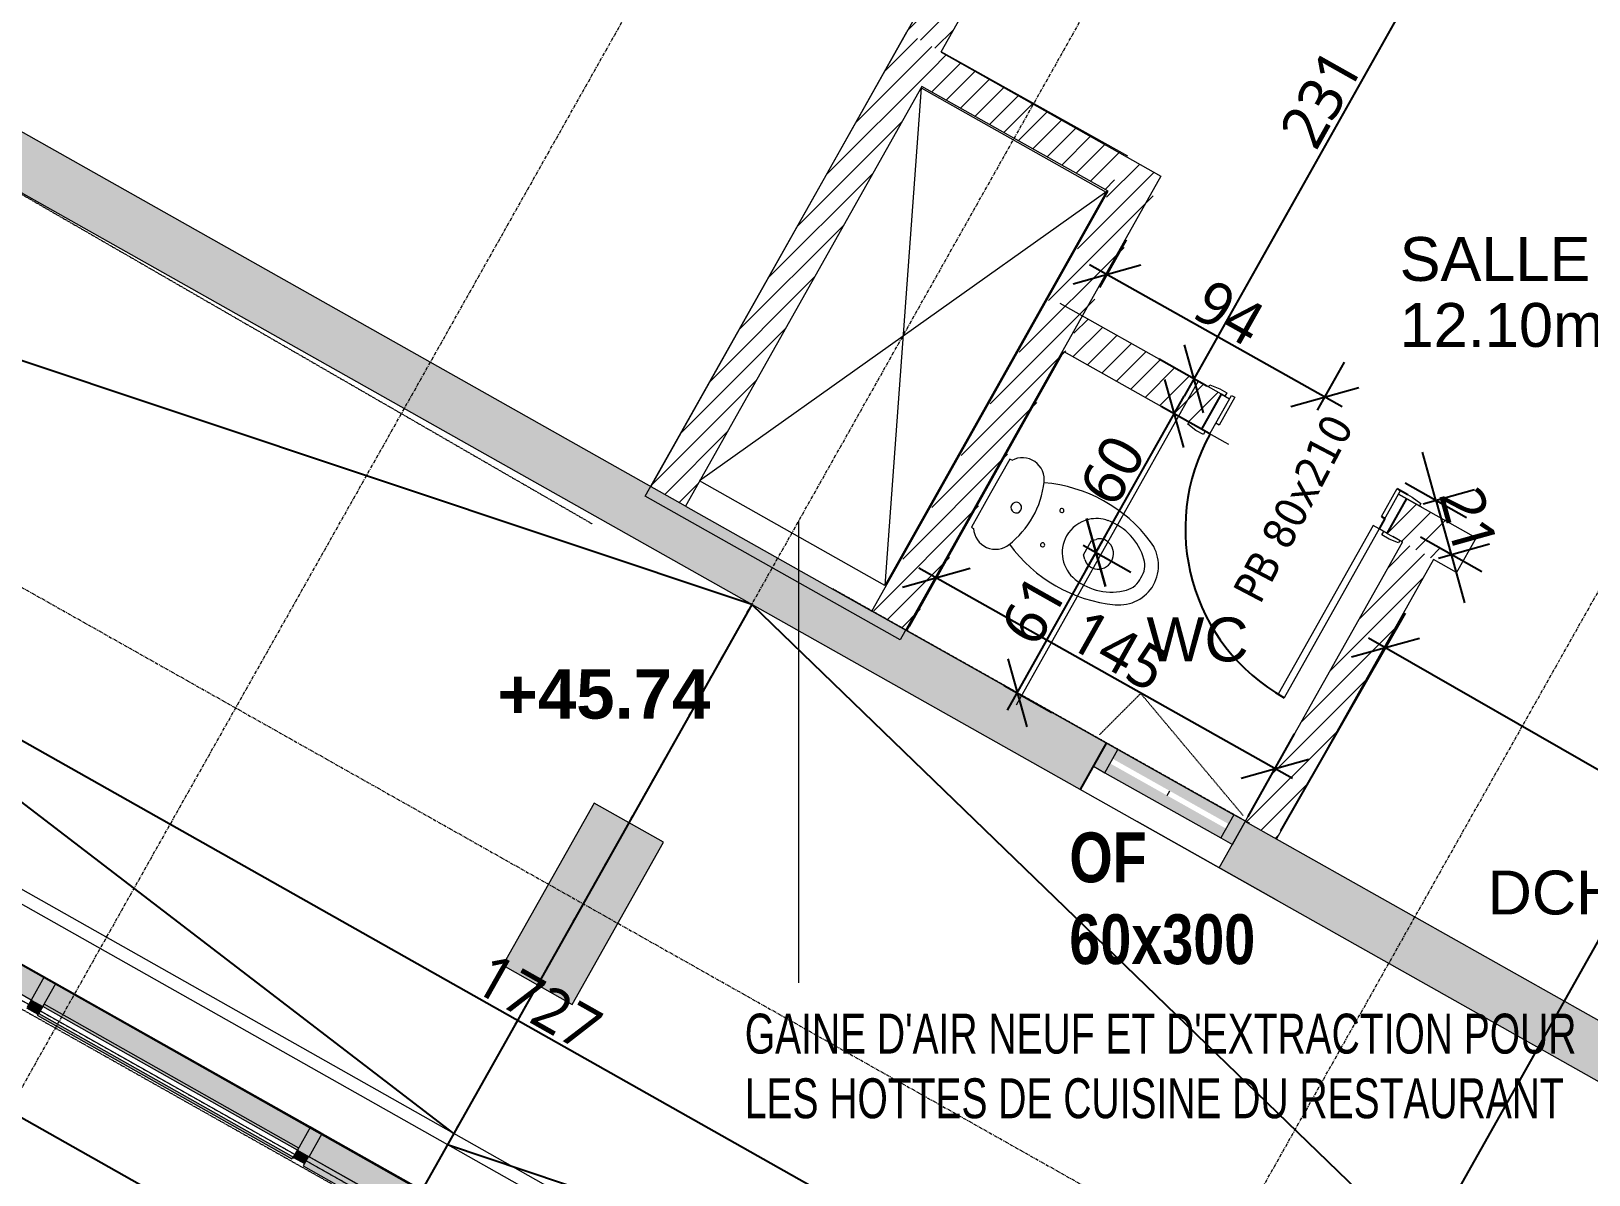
# Model space of a CAD drawing. Header units: millimetres. Extents: x 139864 to 546726, y 40253 to 3921401762.
# Drawn here: x 296466 to 302324, y 55597 to 59897 of the extents above; entities that cross this region are included whole.
import ezdxf

# ---------------------------------------------------------------- set-up
doc = ezdxf.new("R2010")
doc.units = ezdxf.units.MM
for name, pattern in [('Caché', [3, 2, -1]), ('Centre', [12.5, 2.5, -1.875, 6.25, -1.875]), ('Démoli', [2.812, 1.875, -0.937]), ('Ligne de quadrillage', [22.225, 12.7, -3.175, 3.175, -3.175]), ('Tiret', [2.5, 1.25, -1.25]), ('Triple tiret', [21.25, 6.25, -1.875, 2.5, -1.875, 2.5, -1.875, 2.5, -1.875])]:
    doc.linetypes.add(name, pattern=pattern)
for name, color, linetype, lineweight in [('AS-20_AXES-ET-FILES', 12, 'Centre', 9), ('AS-22_MOYEN', 3, 'Continuous', 13), ('AS-23_FIN', 2, 'Continuous', 9), ('AS-24_TRES-FIN', 9, 'Continuous', 9), ('AS-25_PROJECTIONS', 12, 'Triple tiret', 9), ('AS-26_STRUCTURE-BETON', 6, 'Continuous', 13), ('AS-28_PORTES-FENETRES', 9, 'Continuous', 13), ('AS-29_DEMOLITION', 5, 'Démoli', 13), ('AS-30_COTE-1', 1, 'Continuous', 5), ('AS-31_TXT-1', 32, 'Continuous', 5), ('AS-41_SANITAIRES', 9, 'Continuous', 9), ('AS-50_HACHURES-01', 9, 'Continuous', 13)]:
    doc.layers.add(name, color=color, linetype=linetype, lineweight=lineweight)
doc.styles.add('Arial', font='arial.ttf', dxfattribs={"height": 165})
doc.styles.add('Arial_1', font='arial.ttf', dxfattribs={"width": 0.7, "height": 150})
doc.styles.add('Arial_B_1', font='arialbd.ttf', dxfattribs={"width": 0.8, "height": 187.5})
doc.styles.add('Arial_B_4', font='arialbd.ttf', dxfattribs={"height": 185.714286})
doc.styles.add('Tahoma', font='tahoma.ttf', dxfattribs={"height": 120})
doc.styles.add('Trebuchet MS_2', font='trebuc.ttf', dxfattribs={"height": 165})
doc.dimstyles.new('Cotes_linéaires', dxfattribs={"dimscale": 304.8, "dimtxt": 170.1069, "dimasz": 0.615157, "dimexe": 0.492126, "dimexo": 0.0625, "dimgap": 0.049213, "dimtad": 1, "dimdec": 0, "dimlfac": 0.1, "dimzin": 0, "dimdsep": 46, "dimtxsty": 'Trebuchet MS_2', "dimblk1": 'OBLIQUE', "dimblk2": 'OBLIQUE', "dimsah": 1, "dimcen": 0.09, "dimdle": 0.246063, "dimazin": 0, "dimtfac": 1, "dimtdec": 4, "dimtix": 1, "dimtmove": 0, "dimatfit": 3, "dimfxl": 0, "dimtvp": 1, "dimtolj": 1, "dimtzin": 0, "dimarcsym": 0})
doc.dimstyles.new('Cotes_linéaires_2', dxfattribs={"dimscale": 304.8, "dimtxt": 170.1069, "dimasz": 0.615157, "dimexe": 0.492126, "dimexo": 0.0625, "dimgap": 0.049213, "dimtad": 1, "dimdec": 0, "dimlfac": 0.1, "dimzin": 0, "dimdsep": 46, "dimtxsty": 'Trebuchet MS_2', "dimblk1": 'OBLIQUE', "dimblk2": 'OBLIQUE', "dimsah": 1, "dimcen": 0.09, "dimdle": 0.246063, "dimazin": 0, "dimtfac": 1, "dimtdec": 4, "dimtix": 1, "dimtmove": 0, "dimatfit": 3, "dimfxl": 0, "dimtvp": 1, "dimtolj": 1, "dimtzin": 0, "dimarcsym": 0})
doc.dimstyles.new('Cotes_linéaires_3', dxfattribs={"dimscale": 304.8, "dimtxt": 170.1069, "dimasz": 0.615157, "dimexe": 0.492126, "dimexo": 0.0625, "dimgap": 0.049213, "dimtad": 1, "dimdec": 0, "dimlfac": 0.1, "dimzin": 0, "dimdsep": 46, "dimtxsty": 'Trebuchet MS_2', "dimblk1": 'OBLIQUE', "dimblk2": 'OBLIQUE', "dimsah": 1, "dimcen": 0.09, "dimdle": 0.246063, "dimazin": 0, "dimtfac": 1, "dimtdec": 4, "dimtix": 1, "dimtmove": 0, "dimatfit": 3, "dimfxl": 0, "dimtvp": 1, "dimtolj": 1, "dimtzin": 0, "dimarcsym": 0})
doc.dimstyles.get("Standard").update_dxf_attribs({"dimtxt": 0.18, "dimasz": 0.18, "dimexe": 0.18, "dimexo": 0.0625, "dimgap": 0.09, "dimtad": 0, "dimtih": 1, "dimtoh": 1, "dimdec": 4, "dimzin": 0, "dimdsep": 46, "dimtxsty": 'Standard', "dimcen": 0.09, "dimadec": 0, "dimazin": 0, "dimtfac": 1, "dimtdec": 4, "dimtofl": 0, "dimtmove": 0, "dimatfit": 3, "dimfxl": 0, "dimtolj": 1, "dimtzin": 0, "dimarcsym": 0})
pattern_1 = [(45, (-255016.84, 0), (-42.426407, 42.426407), [])]

# ---------------------------------------------------------------- blocks, each defined once
blk = doc.blocks.new('Meneau rectangulaire - 100 x 25mm-V3-12_ Niveau 12 -  BAT BUREAUX')
at = {"layer": 'AS-23_FIN'}
blk.add_hatch(color=256, dxfattribs=at).paths.add_polyline_path([(22.5, 50), (22.5, 19.3), (-25, 18.6), (-25, 50), (17.3, 50)], flags=0)
blk.add_line((-25, 50), (22.5, 50), dxfattribs=at)
blk = doc.blocks.new('Meneau rectangulaire - 100 x 25mm-V8-12_ Niveau 12 -  BAT BUREAUX')
at = {"layer": 'AS-23_FIN'}
blk.add_hatch(color=256, dxfattribs=at).paths.add_polyline_path([(25, 50), (25, 18.6), (-25, 18.6), (-25, 50), (24.7, 50)], flags=0)
for p, q in [((-25, 18.6), (-25, 50)), ((-25, 50), (25, 50)), ((25, 50), (25, 18.6))]:
    blk.add_line(p, q, dxfattribs=at)
blk = doc.blocks.new('Modèles génériques 72 - Modèles génériques 66-9000469-12_ Niveau 12 -  BAT BUREAUX')
at = {"layer": 'AS-24_TRES-FIN'}
for p, q in [((551464.5, 56225.3), (551507.2, 56201.2)), ((551531.2, 56238.7), (551511.5, 56203.9)), ((551511.5, 56203.9), (552469.4, 55663)), ((552489, 55697.8), (551531.2, 56238.7)), ((552465.4, 55661), (552467.6, 55659.8)), ((552465.5, 55661.3), (552467.7, 55660.1)), ((552467.7, 55660.1), (552469, 55662.5)), ((552467.8, 55660.1), (552469.1, 55662.4)), ((552469.4, 55663), (552489, 55697.8))]:
    blk.add_line(p, q, dxfattribs=at)
blk = doc.blocks.new('Modèles génériques 73 - Modèles génériques 68-9001097-12_ Niveau 12 -  BAT BUREAUX')
at = {"layer": 'AS-24_TRES-FIN'}
for points in [[(552463.4, 55657.5), (552467.2, 55664.3), (551511.5, 56203.9), (551510.7, 56202.4), (551508.5, 56203.6), (551505, 56197.4), (552453.5, 55663)], [(553464.2, 55091.1), (553483.9, 55126), (552525.5, 55665.9), (552505.9, 55631), (553302.3, 55182.3)]]:
    blk.add_hatch(color=256, dxfattribs=at).paths.add_polyline_path(points, flags=0)
h = blk.add_hatch(color=256, dxfattribs=at)
h.paths.add_polyline_path([(553486.4, 55125.3), (553486.4, 55125.4), (553486.3, 55125.4)], flags=0)
h.paths.add_polyline_path([(552531.6, 55662.5), (552531.9, 55663.1), (552528.9, 55664)], flags=0)
for p, q in [((551508.5, 56203.6), (551505, 56197.4)), ((551505, 56197.4), (552463.4, 55657.5)), ((552463.4, 55657.5), (552467.2, 55664.3)), ((552525.5, 55665.9), (552505.9, 55631)), ((553483.9, 55126), (552525.5, 55665.9)), ((552505.9, 55631), (553464.2, 55091.1))]:
    blk.add_line(p, q, dxfattribs=at)
blk = doc.blocks.new('Meneau rectangulaire - 100 x 25mm-10190632-12_ Niveau 12 -  BAT BUREAUX')
at = {"layer": 'AS-23_FIN'}
blk.add_hatch(color=256, dxfattribs=at).paths.add_polyline_path([(-25, -50), (-25, 50), (25, 50), (25, -50)], flags=0)
for p, q in [((-25, -50), (-25, 50)), ((-25, 50), (25, 50)), ((25, 50), (25, -50)), ((25, -50), (-25, -50))]:
    blk.add_line(p, q, dxfattribs=at)
blk = doc.blocks.new('Meneau rectangulaire - 100 x 25mm-2888419-12_ Niveau 12 -  BAT BUREAUX')
at = {"layer": 'AS-23_FIN'}
blk.add_hatch(color=256, dxfattribs=at).paths.add_polyline_path([(559337.2, 77747.1), (559386.3, 77834.2), (558427.9, 78374.1), (558378.8, 78287)], flags=0)
for p, q in [((558378.8, 78287), (558427.9, 78374.1)), ((558427.9, 78374.1), (559386.3, 77834.2)), ((559337.2, 77747.1), (558378.8, 78287)), ((559386.3, 77834.2), (559337.2, 77747.1))]:
    blk.add_line(p, q, dxfattribs=at)
blk = doc.blocks.new('Sau_Porte_Modele_Standard - 90x210-2984124-12_ Niveau 12 -  BAT BUREAUX')
at = {"layer": 'AS-23_FIN', "lineweight": 13}
for p, q in [((-465, 115), (-505, 110)), ((-505, 110), (-505, 100)), ((-435, 115), (-465, 115)), ((-450, 100), (-435, 100)), ((-435, 100), (-435, 115)), ((-400, 115), (-415, 115)), ((-415, 115), (-415, -55)), ((-400, -55), (-400, 115)), ((415, 115), (400, 115)), ((400, 115), (400, -55)), ((415, -55), (415, 115)), ((465, 115), (435, 115)), ((435, 115), (435, 100)), ((435, 100), (450, 100)), ((505, 110), (465, 115)), ((505, 100), (505, 110)), ((-415, -55), (-400, -55)), ((400, -55), (415, -55)), ((-500, -110.7), (-466.7, -115)), ((-466.7, -115), (-435, -115)), ((-435, -100), (-450, -100)), ((-435, -115), (-435, -100)), ((450, -100), (435, -100)), ((435, -100), (435, -115)), ((435, -115), (466.7, -115)), ((466.7, -115), (505, -110)), ((505, -110), (505, -100))]:
    blk.add_line(p, q, dxfattribs=at)
at = {"layer": 'AS-25_PROJECTIONS', "linetype": 'Tiret'}
for p, q in [((-416, -100.4), (-415, -100.4)), ((-415, -100.4), (-415, -100)), ((-415, -100), (-414, -100)), ((-414, -100), (-414, -100.3))]:
    blk.add_line(p, q, dxfattribs=at)
blk.add_arc((-415, -100), 1.04, 270, 0, dxfattribs=at)
at = {"layer": 'AS-28_PORTES-FENETRES'}
for p, q in [((-415, 100), (-450, 100)), ((-415, -100), (-415, 100)), ((450, 100), (415, 100)), ((415, 100), (415, -100)), ((-450, -100), (-415, -100)), ((-416, -928.2), (-416, -100.4)), ((-416, -100.4), (-374, -100.4)), ((-374, -100.4), (-374, -928.2)), ((415, -100), (450, -100)), ((-377.7, -928.2), (-416, -928.2))]:
    blk.add_line(p, q, dxfattribs=at)
blk.add_arc((-414, -100), 829, 269.92815, 0, dxfattribs=at)
blk = doc.blocks.new('WC à réservoir - WC à réservoir-443063-12_ Niveau 12 -  BAT BUREAUX')
at = {"layer": 'AS-41_SANITAIRES'}
for p, q in [((0, 162.9), (-146.9, 162.9)), ((-146.9, 162.9), (-146.9, 154)), ((146.9, 162.9), (0, 162.9)), ((146.9, 154), (146.9, 162.9)), ((-43.1, -267.7), (-30.8, -255.4)), ((-30.8, -255.4), (30.8, -255.4)), ((30.8, -255.4), (43.1, -267.7))]:
    blk.add_line(p, q, dxfattribs=at)
for centre, radius, start, end in [((-102.8, 84.2), 82.5, 122.27446, 248.81924), ((102.8, 84.2), 82.5, 291.18076, 57.72554), ((0, 52.5), 20, 0, 180), ((375, -225.3), 558.4, 155.39027, 203.79689), ((0, 325), 344.3, 246.87823, 293.12177), ((0, 52.5), 20, 180, 0), ((-375, -225.3), 558.4, 336.20311, 24.60973), ((-73.2, -102.5), 7.83, 0, 180), ((-73.2, -102.5), 7.83, 180, 360), ((74.8, -102.5), 7.83, 360, 180), ((74.8, -102.5), 7.83, 180, 360), ((0, -293), 128.2, 89.99847, 170.90608), ((0, -293), 128.2, 42.44528, 90.00153), ((0, -293), 128.2, 9.09392, 42.44528), ((90.5, -307.5), 219.9, 170.90608, 224.39736), ((-7.8, -303), 50, 135, 197.18646), ((7.8, -303), 50, 342.81705, 45), ((-90.5, -307.5), 219.9, 315.60264, 9.09392), ((0, -300.6), 58.1, 197.18646, 342.81705), ((1.4, -390.1), 150, 203.79689, 269.46886), ((-8.3, -404.2), 81.6, 224.39736, 275.83548), ((-1.4, -390.1), 150, 270.53114, 336.20311), ((8.3, -404.2), 81.6, 264.16452, 315.60264)]:
    blk.add_arc(centre, radius, start, end, dxfattribs=at)
blk = doc.blocks.new('Meneau rectangulaire - 100 x 25mm-10177348-12_ Niveau 12 -  BAT BUREAUX')
at = {"layer": 'AS-23_FIN'}
blk.add_hatch(color=256, dxfattribs=at).paths.add_polyline_path([(0, -50), (0, 50), (-50, 50), (-50, -50)], flags=0)
at = {"layer": 'AS-22_MOYEN'}
for p, q in [((0, 50), (-50, 50)), ((-50, 50), (-50, -50)), ((0, -50), (0, 50)), ((-50, -50), (0, -50))]:
    blk.add_line(p, q, dxfattribs=at)
blk = doc.blocks.new('Meneau rectangulaire - 100 x 25mm-10181193-12_ Niveau 12 -  BAT BUREAUX')
at = {"layer": 'AS-23_FIN'}
blk.add_hatch(color=256, dxfattribs=at).paths.add_polyline_path([(-50, -50), (-50, 50), (0, 50), (0, -50)], flags=0)
at = {"layer": 'AS-22_MOYEN'}
for p, q in [((-50, 50), (0, 50)), ((-50, -50), (-50, 50)), ((0, 50), (0, -50)), ((0, -50), (-50, -50))]:
    blk.add_line(p, q, dxfattribs=at)
blk = doc.blocks.new('Meneau rectangulaire - 100 x 25mm-10181192-12_ Niveau 12 -  BAT BUREAUX')
at = {"layer": 'AS-23_FIN'}
h = blk.add_hatch(color=256, dxfattribs=at)
h.paths.add_polyline_path([(556170.1, 56742.6), (556189.7, 56777.5), (555753.9, 57022.6), (555734.3, 56987.7), (556164.6, 56745.7)], flags=0)
h.paths.add_polyline_path([(556199.5, 56794.9), (556219.1, 56829.7), (555783.3, 57074.9), (555763.7, 57040), (556181.2, 56805.2)], flags=0)
for p, q in [((555783.3, 57074.9), (556219.1, 56829.7)), ((555734.3, 56987.7), (556170.1, 56742.6))]:
    blk.add_line(p, q, dxfattribs=at)
blk = doc.blocks.new('Type de traverse haute - Traverse haute_Interne_-10193817-12_ Niveau 12 -  BAT BUREAUX')
at = {"layer": 'AS-24_TRES-FIN'}
for p, q in [((560323.7, 51606.2), (546780.5, 59247.6)), ((560282.6, 51684.6), (546804.1, 59289.4))]:
    blk.add_line(p, q, dxfattribs=at)
blk = doc.blocks.new('_Oblique')
at = {"color": 0, "linetype": 'ByBlock', "lineweight": -2}
blk.add_line((-0.5, -0.5), (0.5, 0.5), dxfattribs=at)
blk = doc.blocks.new('DIMBLOCK1-12_ Niveau 12 -  BAT BUREAUX')
at = {"layer": 'AS-30_COTE-1', "color": 0, "lineweight": -2, "transparency": 16777216}
for p, q in [((290778.7, 60354.4), (290879.9, 60533.8)), ((305908.5, 51882.1), (290740.8, 60440)), ((305815.7, 51870.2), (305916.9, 52049.6))]:
    blk.add_line(p, q, dxfattribs=at)
at = {"layer": 'Defpoints', "color": 0, "transparency": 16777216}
for p in [(290806.2, 60403.2), (290769.3, 60337.8), (305806.4, 51853.6)]:
    blk.add_point(p, dxfattribs=at)
at = {"layer": 'AS-30_COTE-1', "color": 0, "lineweight": -2, "transparency": 16777216, "xscale": 187.5, "yscale": 187.5, "zscale": 187.5}
for p, rotation in [((290806.2, 60403.2), 150.5674487815451), ((305843.2, 51918.9), 330.5674487815451)]:
    blk.add_blockref('_Oblique', p, dxfattribs=dict(at, rotation=rotation))
at = {"layer": 'AS-30_COTE-1', "color": 0, "transparency": 16777216, "insert": (298372.8, 56246.3), "char_height": 165, "width": 581.247, "attachment_point": 5, "rotation": 330.56745, "style": 'Trebuchet MS_2'}
blk.add_mtext('\\A1;1727', dxfattribs=at)
blk = doc.blocks.new('DIMBLOCK7-12_ Niveau 12 -  BAT BUREAUX')
at = {"layer": 'AS-30_COTE-1', "color": 0, "lineweight": -2, "transparency": 16777216}
for p, q in [((291743.8, 58515.5), (291642.7, 58336)), ((291651, 58503.5), (305305.7, 50812.9)), ((305267.8, 50898.5), (305166.8, 50719.1))]:
    blk.add_line(p, q, dxfattribs=at)
at = {"layer": 'Defpoints', "color": 0, "transparency": 16777216}
for p in [(291753.1, 58532.1), (305277.2, 50915.1), (305240.4, 50849.8)]:
    blk.add_point(p, dxfattribs=at)
at = {"layer": 'AS-30_COTE-1', "color": 0, "lineweight": -2, "transparency": 16777216, "xscale": 187.5, "yscale": 187.5, "zscale": 187.5}
for p, rotation in [((291716.3, 58466.7), 150.6110000238504), ((305240.4, 50849.8), 330.6110000238504)]:
    blk.add_blockref('_Oblique', p, dxfattribs=dict(at, rotation=rotation))
at = {"layer": 'AS-30_COTE-1', "color": 0, "transparency": 16777216, "insert": (298526.9, 54744.5), "char_height": 165, "width": 581.247, "attachment_point": 5, "rotation": 330.611, "style": 'Trebuchet MS_2'}
blk.add_mtext('\\A1;1552', dxfattribs=at)
blk = doc.blocks.new('DIMBLOCK112-12_ Niveau 12 -  BAT BUREAUX')
at = {"layer": 'AS-30_COTE-1', "color": 0, "lineweight": -2, "transparency": 16777216}
for p, q in [((300137.6, 57343.9), (300507.9, 58002.1)), ((300422.3, 57964.2), (300601.8, 57863.2)), ((300125.6, 57436.7), (300305.1, 57335.7))]:
    blk.add_line(p, q, dxfattribs=at)
at = {"layer": 'Defpoints', "color": 0, "transparency": 16777216}
for p in [(300405.7, 57973.5), (300471.1, 57936.7), (300109, 57446)]:
    blk.add_point(p, dxfattribs=at)
at = {"layer": 'AS-30_COTE-1', "color": 0, "lineweight": -2, "transparency": 16777216, "xscale": 187.5, "yscale": 187.5, "zscale": 187.5}
for p, rotation in [((300471.1, 57936.7), 60.6418311581467), ((300174.4, 57409.3), 240.6418311581467)]:
    blk.add_blockref('_Oblique', p, dxfattribs=dict(at, rotation=rotation))
at = {"layer": 'AS-30_COTE-1', "color": 0, "transparency": 16777216, "insert": (300236.3, 57721.6), "char_height": 165, "width": 290.623, "attachment_point": 5, "rotation": 60.64183, "style": 'Trebuchet MS_2'}
blk.add_mtext('\\A1;61', dxfattribs=at)
blk = doc.blocks.new('DIMBLOCK113-12_ Niveau 12 -  BAT BUREAUX')
at = {"layer": 'AS-30_COTE-1', "color": 0, "lineweight": -2, "transparency": 16777216}
for p, q in [((300434.3, 57871.4), (300801.9, 58524.8)), ((300716.3, 58486.8), (300895.8, 58385.9)), ((300422.3, 57964.2), (300601.8, 57863.2))]:
    blk.add_line(p, q, dxfattribs=at)
at = {"layer": 'Defpoints', "color": 0, "transparency": 16777216}
for p in [(300699.7, 58496.2), (300765.1, 58459.4), (300405.7, 57973.5)]:
    blk.add_point(p, dxfattribs=at)
at = {"layer": 'AS-30_COTE-1', "color": 0, "lineweight": -2, "transparency": 16777216, "xscale": 187.5, "yscale": 187.5, "zscale": 187.5}
for p, rotation in [((300765.1, 58459.4), 60.64183115814669), ((300471.1, 57936.7), 240.6418311581467)]:
    blk.add_blockref('_Oblique', p, dxfattribs=dict(at, rotation=rotation))
at = {"layer": 'AS-30_COTE-1', "color": 0, "transparency": 16777216, "insert": (300531.6, 58246.7), "char_height": 165, "width": 290.623, "attachment_point": 5, "rotation": 60.64183, "style": 'Trebuchet MS_2'}
blk.add_mtext('\\A1;60', dxfattribs=at)
blk = doc.blocks.new('DIMBLOCK135-12_ Niveau 12 -  BAT BUREAUX')
at = {"layer": 'AS-30_COTE-1', "color": 0, "lineweight": -2, "transparency": 16777216}
for p, q in [((300484.7, 58933.3), (300585.6, 59112.8)), ((301396.8, 58484.5), (300446.7, 59018.9)), ((301304, 58472.5), (301404.9, 58652))]:
    blk.add_line(p, q, dxfattribs=at)
at = {"layer": 'Defpoints', "color": 0, "transparency": 16777216}
for p in [(300512.1, 58982.1), (300475.3, 58916.7), (301294.6, 58455.9)]:
    blk.add_point(p, dxfattribs=at)
at = {"layer": 'AS-30_COTE-1', "color": 0, "lineweight": -2, "transparency": 16777216, "xscale": 187.5, "yscale": 187.5, "zscale": 187.5}
for p, rotation in [((300512.1, 58982.1), 150.6418311576197), ((301331.4, 58521.3), 330.6418311576197)]:
    blk.add_blockref('_Oblique', p, dxfattribs=dict(at, rotation=rotation))
at = {"layer": 'AS-30_COTE-1', "color": 0, "transparency": 16777216, "insert": (300970.4, 58838.2), "char_height": 165, "width": 290.623, "attachment_point": 5, "rotation": 330.64183, "style": 'Trebuchet MS_2'}
blk.add_mtext('\\A1;94', dxfattribs=at)
blk = doc.blocks.new('DIMBLOCK136-12_ Niveau 12 -  BAT BUREAUX')
at = {"layer": 'AS-30_COTE-1', "color": 0, "lineweight": -2, "transparency": 16777216}
for p, q in [((302006.4, 60666.1), (300801.9, 58524.8)), ((302018.4, 60573.3), (301838.9, 60674.3)), ((300887.4, 58562.7), (300707.9, 58663.7))]:
    blk.add_line(p, q, dxfattribs=at)
at = {"layer": 'Defpoints', "color": 0, "transparency": 16777216}
for p in [(302035, 60563.9), (300838.6, 58590.1), (300904, 58553.4)]:
    blk.add_point(p, dxfattribs=at)
at = {"layer": 'AS-30_COTE-1', "color": 0, "lineweight": -2, "transparency": 16777216, "xscale": 187.5, "yscale": 187.5, "zscale": 187.5}
for p, rotation in [((301969.6, 60600.7), 60.6418311581467), ((300838.6, 58590.1), 240.6418311581467)]:
    blk.add_blockref('_Oblique', p, dxfattribs=dict(at, rotation=rotation))
at = {"layer": 'AS-30_COTE-1', "color": 0, "transparency": 16777216, "insert": (301317.9, 59643.9), "char_height": 165, "width": 435.935, "attachment_point": 5, "rotation": 60.64183, "style": 'Trebuchet MS_2'}
blk.add_mtext('\\A1;231', dxfattribs=at)
blk = doc.blocks.new('*D299')
at = {"layer": 'AS-30_COTE-1', "color": 0, "lineweight": -2, "transparency": 16777216}
for p, q in [((301749.2, 58133.6), (301698.9, 58314.2)), ((301701.4, 58120.3), (301893.7, 58173.8)), ((301749.2, 58133.6), (301806.2, 57929)), ((301758.4, 57915.6), (301950.7, 57969.2)), ((301806.2, 57929), (301856.5, 57748.3))]:
    blk.add_line(p, q, dxfattribs=at)
at = {"layer": 'Defpoints', "color": 0, "transparency": 16777216}
for p in [(301683, 58115.2), (301740, 57910.5), (301806.2, 57929)]:
    blk.add_point(p, dxfattribs=at)
at = {"layer": 'AS-30_COTE-1', "color": 0, "lineweight": -2, "transparency": 16777216, "xscale": 187.5, "yscale": 187.5, "zscale": 187.5}
for p, rotation in [((301749.2, 58133.6), 285.5657999901497), ((301806.2, 57929), 105.5657999901497)]:
    blk.add_blockref('_Oblique', p, dxfattribs=dict(at, rotation=rotation))
at = {"layer": 'AS-30_COTE-1', "color": 0, "transparency": 16777216, "insert": (301872, 58057.5), "char_height": 165, "attachment_point": 5, "rotation": 285.5658, "style": 'Trebuchet MS_2'}
blk.add_mtext('\\A1;21', dxfattribs=at)
blk = doc.blocks.new('*D300')
at = {"layer": 'AS-30_COTE-1', "color": 0, "lineweight": -2, "transparency": 16777216}
for p, q in [((299768.7, 57660.6), (299943.7, 57971.7)), ((301209.4, 57087.7), (299804.8, 57877.7)), ((301042.6, 56944.1), (301217.6, 57255.2))]:
    blk.add_line(p, q, dxfattribs=at)
at = {"layer": 'Defpoints', "color": 0, "transparency": 16777216}
for p in [(299870.2, 57841), (299759.4, 57644), (301033.3, 56927.4)]:
    blk.add_point(p, dxfattribs=at)
at = {"layer": 'AS-30_COTE-1', "color": 0, "lineweight": -2, "transparency": 16777216, "xscale": 187.5, "yscale": 187.5, "zscale": 187.5}
for p, rotation in [((299870.2, 57841), 150.6418311576962), ((301144.1, 57124.4), 330.6418311576962)]:
    blk.add_blockref('_Oblique', p, dxfattribs=dict(at, rotation=rotation))
at = {"layer": 'AS-30_COTE-1', "color": 0, "transparency": 16777216, "insert": (300555.5, 57568.6), "char_height": 165, "attachment_point": 5, "rotation": 330.64183, "style": 'Trebuchet MS_2'}
blk.add_mtext('\\A1;145', dxfattribs=at)
blk = doc.blocks.new('*D301')
at = {"layer": 'AS-30_COTE-1', "color": 0, "lineweight": -2, "transparency": 16777216}
for p, q in [((301166.3, 56890.3), (301634.6, 57708.4)), ((301495, 57615.5), (303668.6, 56371.5)), ((303209.8, 55720.7), (303678, 56538.9))]:
    blk.add_line(p, q, dxfattribs=at)
at = {"layer": 'Defpoints', "color": 0, "transparency": 16777216}
for p in [(301156.8, 56873.7), (303603.5, 56408.7), (303200.3, 55704.2)]:
    blk.add_point(p, dxfattribs=at)
at = {"layer": 'AS-30_COTE-1', "color": 0, "lineweight": -2, "transparency": 16777216, "xscale": 187.5, "yscale": 187.5, "zscale": 187.5}
for p, rotation in [((301560.1, 57578.3), 150.2159052429293), ((303603.5, 56408.7), 330.2159052429294)]:
    blk.add_blockref('_Oblique', p, dxfattribs=dict(at, rotation=rotation))
at = {"layer": 'AS-30_COTE-1', "color": 0, "transparency": 16777216, "insert": (302630.9, 57079.4), "char_height": 165, "attachment_point": 5, "rotation": 330.21591, "style": 'Trebuchet MS_2'}
blk.add_mtext('\\A1;235', dxfattribs=at)
blk = doc.blocks.new('*D380')
at = {"color": 0, "lineweight": -2, "transparency": 16777216}
for p, q in [((296593.6, 63854.3), (292199.3, 56042.5)), ((304125.4, 59617.5), (299731.1, 51805.7)), ((292199.5, 56042.5), (295965, 53924.4)), ((299731, 51805.9), (295965.6, 53924))]:
    blk.add_line(p, q, dxfattribs=at)
at = {"color": 0, "transparency": 16777216}
for points in [[(292199.6, 56042.6), (292199.5, 56042.5), (292199.4, 56042.6)], [(299731.1, 51805.9), (299731, 51805.9), (299731.2, 51805.8)]]:
    blk.add_solid(points, dxfattribs=at)
at = {"layer": 'Defpoints', "color": 0, "transparency": 16777216}
for p in [(296593.6, 63854.3), (304125.4, 59617.5), (299731.2, 51805.8)]:
    blk.add_point(p, dxfattribs=at)
at = {"color": 0, "transparency": 16777216, "insert": (295965.3, 53924.2), "char_height": 0.18, "attachment_point": 5}
blk.add_mtext('\\A1;8641.6762', dxfattribs=at)
blk = doc.blocks.new('*D381')
at = {"layer": 'AS-30_COTE-1', "color": 0, "lineweight": -2, "transparency": 16777216}
for p, q in [((296603, 63870.9), (297348.4, 65196.1)), ((297209.5, 65102.2), (304872, 60791.8)), ((304134.8, 59634.1), (304880.2, 60959.3))]:
    blk.add_line(p, q, dxfattribs=at)
at = {"layer": 'Defpoints', "color": 0, "transparency": 16777216}
for p in [(296593.6, 63854.3), (304806.7, 60828.6), (304125.4, 59617.5)]:
    blk.add_point(p, dxfattribs=at)
at = {"layer": 'AS-30_COTE-1', "color": 0, "lineweight": -2, "transparency": 16777216, "xscale": 187.5, "yscale": 187.5, "zscale": 187.5}
for p, rotation in [((297274.9, 65065.4), 150.6414069640504), ((304806.7, 60828.6), 330.6414069640504)]:
    blk.add_blockref('_Oblique', p, dxfattribs=dict(at, rotation=rotation))
at = {"layer": 'AS-30_COTE-1', "color": 0, "transparency": 16777216, "insert": (301089.4, 63033.5), "char_height": 165, "attachment_point": 5, "rotation": 330.64141, "style": 'Trebuchet MS_2'}
blk.add_mtext('\\A1;864', dxfattribs=at)

msp = doc.modelspace()

# ---------------------------------------------------------------- hatches: boundary and pattern name
h = msp.add_hatch(color=256)
h.dxf.hatch_style = 1
h.paths.add_polyline_path([(301032.21361, 56925.59809), (300934.16007, 56751.28365), (301147.73456, 56630.96591), (301571.84903, 56392.03991), (301670.01412, 56566.2915)])
at = {"layer": 'AS-24_TRES-FIN'}
msp.add_hatch(color=256, dxfattribs=at).paths.add_polyline_path([(298500.70414, 56237.689), (298844.28194, 56847.56955), (298582.90456, 56994.81718), (298239.32676, 56384.93663)], flags=0)
at = {"layer": 'AS-50_HACHURES-01'}
msp.add_hatch(color=256, dxfattribs=at).paths.add_polyline_path([(300411.26587, 57045.85748), (300509.43096, 57220.10906), (289995.1578, 63143.35239), (289896.99271, 62969.1008)])
at = {"layer": 'AS-50_HACHURES-01', "lineweight": 9}
h = msp.add_hatch(dxfattribs=at)
h.set_pattern_fill('FP_15', color=256, style=0, pattern_type=2)
h.set_pattern_definition([(45, (-254055.59, 1707.56), (-42.426407, 42.426407), [])])
h.paths.add_polyline_path([(300723.83628, 61302.94419), (300593.10138, 61376.48598), (299757.31854, 59892.89858), (299831.77377, 59850.95403), (299888.00723, 59819.27477)])
h = msp.add_hatch(dxfattribs=at)
h.set_pattern_fill('FP_15', color=256, style=0, pattern_type=2)
h.set_pattern_definition(pattern_1)
h.paths.add_polyline_path([(298926.7545, 58111.71399), (299888.91597, 59819.63447), (299758.08545, 59893.00653), (298796.06581, 58185.33781), (298870.52104, 58143.39326)], flags=0)
h = msp.add_hatch(dxfattribs=at)
h.set_pattern_fill('FP_15', color=256, style=0, pattern_type=2)
h.set_pattern_definition(pattern_1)
h.paths.add_polyline_path([(300516.423, 59295.73893), (300589.9632, 59426.47483), (299888.91597, 59819.63447), (299815.29202, 59688.94553), (299931.24837, 59623.91517)], flags=0)
h = msp.add_hatch(dxfattribs=at)
h.set_pattern_fill('FP_15', color=256, style=0, pattern_type=2)
h.set_pattern_definition([(45, (-254181.31, -472.475), (-42.426407, 42.426407), [])])
h.paths.add_polyline_path([(299762.28815, 57639.23948), (300724.44963, 59347.15996), (300593.61911, 59420.53202), (299631.59946, 57712.8633), (299706.0547, 57670.91875)], flags=0)
at = {"layer": 'AS-50_HACHURES-01'}
msp.add_hatch(color=256, dxfattribs=at).paths.add_polyline_path([(303918.36268, 55070.1253), (303937.96157, 55288.63736), (301245.89965, 56805.2175), (301147.73456, 56630.96591), (303719.15506, 55182.34943)], flags=0)

# ---------------------------------------------------------------- linework, layer by layer
for p, q in [((299175.88971, 57741.80987), (293717.3444, 59563.65645)), ((298055.36806, 55752.78627), (293586.37628, 59178.35333)), ((300868.66183, 58401.14539), (300942.20196, 58531.88119)), ((301565.91942, 58008.93134), (301639.45955, 58139.66714)), ((301603.23496, 58177.2541), (301643.59041, 58154.55378)), ((301557.47644, 58065.31145), (301535.4144, 58026.09071)), ((301544.40286, 58072.66546), (301557.47644, 58065.31145)), ((299175.88971, 57741.80987), (297933.64332, 55536.71426)), ((299175.88971, 57741.80987), (302854.53112, 54186.66716)), ((300509.43096, 57220.10906), (300411.26587, 57045.85748)), ((298031.80843, 55710.96588), (302811.66967, 54110.58435))]:
    msp.add_line(p, q)
msp.add_arc((301535.4144, 58026.09071), 728.62252, 150.641831158, 240.641831158)
at = {"layer": 'AS-20_AXES-ET-FILES', "linetype": 'Ligne de quadrillage', "lineweight": 5}
for p, q in [((295463.29258, 54207.7027), (311319.52961, 82353.90542)), ((296770.17948, 53471.46454), (309130.73434, 75412.52672)), ((299166.1388, 52121.69459), (311235.99311, 73546.73796)), ((282834.68209, 65464.90156), (305752.372, 52554.16091))]:
    msp.add_line(p, q, dxfattribs=at)
at = {"layer": 'AS-23_FIN', "lineweight": 13}
for p, q in [((300894.2655, 58558.8459), (300899.16818, 58567.56162)), ((300899.16818, 58567.56162), (300936.4824, 58552.30878)), ((300936.4824, 58552.30878), (300962.62956, 58537.60075)), ((300955.27554, 58524.52717), (300942.20196, 58531.88119)), ((300962.62956, 58537.60075), (300955.27554, 58524.52717)), ((300921.22889, 58423.20677), (300980.061, 58527.7954)), ((300993.13457, 58520.44139), (300934.30247, 58415.85275)), ((300980.061, 58527.7954), (300993.13457, 58520.44139)), ((300815.82269, 58419.39439), (300820.72537, 58428.11011)), ((300846.76935, 58396.24983), (300815.82269, 58419.39439)), ((300934.30247, 58415.85275), (300921.22889, 58423.20677)), ((300874.3814, 58380.7178), (300846.76935, 58396.24983)), ((300881.73541, 58393.79138), (300874.3814, 58380.7178)), ((300955.81903, 58352.11863), (300968.89261, 58344.76462)), ((301544.40286, 58072.66546), (301603.23496, 58177.2541)), ((301608.95453, 58156.82651), (301900.93114, 57992.58688)), ((301633.73998, 58160.09474), (301659.88714, 58145.38671)), ((301659.88714, 58145.38671), (301692.29868, 58121.41815)), ((301692.29868, 58121.41815), (301687.39601, 58112.70243)), ((301545.49182, 58003.21178), (301552.84584, 58016.28536)), ((301573.10386, 57987.67974), (301545.49182, 58003.21178)), ((301608.9532, 57973.25091), (301573.10386, 57987.67974)), ((301613.85587, 57981.96663), (301608.9532, 57973.25091))]:
    msp.add_line(p, q, dxfattribs=at)
at = {"layer": 'AS-24_TRES-FIN'}
for p, q in [((298775.51234, 58148.85361), (300593.01471, 61375.07873)), ((299888.91597, 59819.63447), (300476.84234, 60863.25502)), ((299887.85191, 59817.74566), (300714.98916, 59351.77572)), ((299815.29202, 59688.94553), (298926.7545, 58111.71399)), ((299812.60323, 59684.1727), (299676.83119, 57813.25813)), ((299812.60323, 59684.1727), (300508.40671, 59292.18999)), ((300516.423, 59295.73893), (299815.29202, 59688.94553)), ((300714.98916, 59351.77572), (299734.45385, 57608.6314)), ((300511.23444, 59294.39662), (298979.82484, 58205.91848)), ((299628.13603, 57716.58887), (300516.423, 59295.73893)), ((300508.40671, 59292.18999), (299676.53106, 57813.42721)), ((305470.63879, 51295.88193), (291963.31609, 58905.26755)), ((305544.05182, 51118.28618), (292099.17421, 58692.4932)), ((300855.04476, 58580.90794), (300170.23984, 57363.49762)), ((300942.20196, 58531.88119), (300868.66183, 58401.14539)), ((299676.53106, 57813.42721), (298979.82484, 58205.91848)), ((299734.45385, 57608.6314), (298775.51234, 58148.85361)), ((301639.45955, 58139.66714), (301565.91942, 58008.93134)), ((298926.7545, 58111.71399), (299628.13603, 57716.58887)), ((299351.47837, 58053.49504), (299351.47837, 56319.41429)), ((301535.4144, 58026.09071), (301178.19441, 57391.04374)), ((301900.93114, 57992.58688), (301827.19558, 57861.50365)), ((301740.03838, 57910.5304), (301148.99694, 56859.80789))]:
    msp.add_line(p, q, dxfattribs=at)
at = {"layer": 'AS-24_TRES-FIN', "lineweight": 13}
for p, q in [((305478.2391, 51279.90403), (291665.39932, 59073.38155)), ((301147.73456, 56630.96591), (300624.98001, 56925.46105)), ((300624.98001, 56925.46105), (301147.73456, 56630.96591))]:
    msp.add_line(p, q, dxfattribs=at)
at = {"layer": 'AS-25_PROJECTIONS', "linetype": 'Caché'}
for p, q in [((294575.37573, 60354.26653), (298576.41309, 58044.26653)), ((291591.4326, 58946.15422), (305575.88685, 51067.66839)), ((299480.27662, 57801.01491), (301049.1062, 56918.53331)), ((300638.89883, 57406.95587), (300483.58319, 57251.64023)), ((301024.5714, 56947.3292), (300638.89883, 57406.95587))]:
    msp.add_line(p, q, dxfattribs=at)
at = {"layer": 'AS-25_PROJECTIONS', "linetype": 'Tiret'}
for p, q in [((301621.71279, 57977.54704), (301621.55032, 57977.2582)), ((301622.57159, 57977.06395), (301621.71279, 57977.54704)), ((301622.37616, 57976.71652), (301622.57159, 57977.06395)), ((301623.21297, 57976.24581), (301622.37616, 57976.71652))]:
    msp.add_line(p, q, dxfattribs=at)
msp.add_arc((301622.57159, 57977.06395), 1.03958, 150.641831159, 240.641831158, dxfattribs=at)
at = {"layer": 'AS-26_STRUCTURE-BETON'}
for p, q in [((291685.44243, 61961.57297), (300624.98001, 56925.46105)), ((298926.7545, 58111.71399), (294698.06777, 60493.95574)), ((299758.08545, 59893.00653), (298796.06581, 58185.33781)), ((300589.9632, 59426.47483), (299888.91597, 59819.63447)), ((300942.20196, 58531.88119), (300335.94374, 58872.90722)), ((299758.82474, 57642.96504), (300349.56081, 58693.14467)), ((300349.56081, 58693.14467), (300955.81903, 58352.11863)), ((300868.66183, 58401.14539), (300942.20196, 58531.88119)), ((301639.45955, 58139.66714), (301639.45955, 58139.66714)), ((301565.91942, 58008.93134), (301609.49801, 57984.41797)), ((300723.1451, 57099.71264), (299628.13603, 57716.58887)), ((300746.89593, 57040.0163), (300737.09058, 57022.58486)), ((303330.98301, 55630.58032), (301032.21361, 56925.59809)), ((301147.73456, 56630.96591), (303918.36268, 55070.1253))]:
    msp.add_line(p, q, dxfattribs=at)
at = {"layer": 'AS-26_STRUCTURE-BETON', "lineweight": 9}
for p, q in [((298582.90456, 56994.81718), (298239.32676, 56384.93663)), ((298844.28194, 56847.56955), (298582.90456, 56994.81718)), ((298500.70414, 56237.689), (298844.28194, 56847.56955)), ((298239.32676, 56384.93663), (298500.70414, 56237.689))]:
    msp.add_line(p, q, dxfattribs=at)
at = {"layer": 'AS-28_PORTES-FENETRES'}
for p, q in [((300942.20196, 58531.88119), (300972.70698, 58514.72182)), ((300972.70698, 58514.72182), (300899.16685, 58383.98603)), ((300899.16685, 58383.98603), (300868.66183, 58401.14539)), ((301535.4144, 58026.09071), (301616.30854, 58169.90009)), ((301696.11173, 58107.79975), (301608.95453, 58156.82651)), ((301512.7663, 58038.83048), (301155.77356, 57404.18749)), ((301535.4144, 58026.09071), (301512.7663, 58038.83048)), ((301565.91942, 58008.93134), (301535.4144, 58026.09071)), ((300934.16007, 56751.28365), (301623.21297, 57976.24581)), ((301623.21297, 57976.24581), (301586.65448, 57996.81031)), ((301827.19558, 57861.50365), (301740.03838, 57910.5304))]:
    msp.add_line(p, q, dxfattribs=at)
at = {"layer": 'AS-29_DEMOLITION'}
msp.add_line((291605.29413, 58970.72184), (305563.09723, 51107.5569), dxfattribs=at)
at = {"layer": 'AS-50_HACHURES-01', "lineweight": 9}
for p, q in [((300384.83365, 58673.30336), (300494.97878, 58783.44849)), ((300387.79771, 58761.12024), (300440.67331, 58813.99584)), ((300439.13912, 58642.75601), (300549.28425, 58752.90115)), ((300493.44459, 58612.20867), (300603.58972, 58722.3538)), ((300547.75006, 58581.66133), (300657.89519, 58691.80646)), ((300602.05552, 58551.11398), (300712.20066, 58661.25912)), ((300656.36099, 58520.56664), (300766.50613, 58630.71177)), ((300710.66646, 58490.01929), (300820.8116, 58600.16443)), ((300764.97193, 58459.47195), (300875.11707, 58569.61708)), ((300819.2774, 58428.9246), (300929.42254, 58539.06974)), ((301565.91942, 58008.93134), (301676.06455, 58119.07648)), ((301619.93217, 57978.09129), (301730.37002, 58088.52914)), ((301674.23764, 57947.54394), (301784.67549, 58057.98179)), ((301569.01399, 57879.8937), (301651.43548, 57962.31518)), ((301728.54311, 57916.9966), (301763.13259, 57951.58607)), ((301459.91329, 57685.94018), (301705.74095, 57931.76784)), ((301350.81258, 57491.98666), (301702.34241, 57843.51649)), ((301241.71188, 57298.03314), (301593.24171, 57649.56297)), ((301132.61117, 57104.07962), (301484.141, 57455.60945)), ((301037.32851, 56923.94415), (301375.0403, 57261.65594)), ((301091.60469, 56893.36752), (301265.93959, 57067.70242)), ((301145.88088, 56862.79089), (301156.83889, 56873.7489))]:
    msp.add_line(p, q, dxfattribs=at)

# ---------------------------------------------------------------- block references
at = {"layer": 'AS-23_FIN', "extrusion": (0, 0, -1)}
for name, p, rotation in [('Meneau rectangulaire - 100 x 25mm-10181193-12_ Niveau 12 -  BAT BUREAUX', (-300485.2109, 57177.05191), 29.35816884230711), ('Meneau rectangulaire - 100 x 25mm-10190632-12_ Niveau 12 -  BAT BUREAUX', (-296512.01472, 56285.58309), 209.394849769015), ('Meneau rectangulaire - 100 x 25mm-V8-12_ Niveau 12 -  BAT BUREAUX', (-296496.58842, 56258.22645), 209.394849769015), ('Meneau rectangulaire - 100 x 25mm-10190632-12_ Niveau 12 -  BAT BUREAUX', (-297513.96134, 55721.13384), 209.394849769015), ('Meneau rectangulaire - 100 x 25mm-V3-12_ Niveau 12 -  BAT BUREAUX', (-297498.53504, 55693.77719), 209.394849769015)]:
    msp.add_blockref(name, p, dxfattribs=dict(at, rotation=rotation))
at = {"layer": 'AS-23_FIN'}
msp.add_blockref('Meneau rectangulaire - 100 x 25mm-10181192-12_ Niveau 12 -  BAT BUREAUX', (-255230.04512, 121.23796), dxfattribs=at)
for name, p, rotation in [('Meneau rectangulaire - 100 x 25mm-10177348-12_ Niveau 12 -  BAT BUREAUX', (301008.15398, 56882.89144), 330.6418311576929), ('Meneau rectangulaire - 100 x 25mm-2888419-12_ Niveau 12 -  BAT BUREAUX', (854893.59909, 134628.43171), 180), ('Meneau rectangulaire - 100 x 25mm-2888419-12_ Niveau 12 -  BAT BUREAUX', (855895.54571, 134063.98245), 180), ('Meneau rectangulaire - 100 x 25mm-2888419-12_ Niveau 12 -  BAT BUREAUX', (856897.49234, 133499.53319), 180)]:
    msp.add_blockref(name, p, dxfattribs=dict(at, rotation=rotation))
at = {"layer": 'AS-24_TRES-FIN'}
for name in ['Type de traverse haute - Traverse haute_Interne_-10193817-12_ Niveau 12 -  BAT BUREAUX', 'Modèles génériques 72 - Modèles génériques 66-9000469-12_ Niveau 12 -  BAT BUREAUX', 'Modèles génériques 73 - Modèles génériques 68-9001097-12_ Niveau 12 -  BAT BUREAUX']:
    msp.add_blockref(name, (-255016.84136, 0), dxfattribs=at)
at = {"layer": 'AS-28_PORTES-FENETRES', "rotation": 330.6418311576962}
msp.add_blockref('Sau_Porte_Modele_Standard - 90x210-2984124-12_ Niveau 12 -  BAT BUREAUX', (301685.15268, 60871.54035), dxfattribs=at)
at = {"layer": 'AS-41_SANITAIRES', "rotation": 60.6418311576957}
msp.add_blockref('WC à réservoir - WC à réservoir-443063-12_ Niveau 12 -  BAT BUREAUX', (300216.42538, 58079.98239), dxfattribs=at)

# ---------------------------------------------------------------- texts
at = {"layer": 'AS-30_COTE-1', "insert": (298219.86635, 57497.94525), "char_height": 185.714286, "width": 929.9730077, "attachment_point": 1, "line_spacing_factor": 0.941778, "style": 'Arial_B_4'}
msp.add_mtext('+45.74', dxfattribs=at)
at = {"layer": 'AS-31_TXT-1', "color": 7, "attachment_point": 1}
for s, insert, char_height, width, style in [("SALLE D'EAU", (301612.72712, 59123.05471), 165, 1719.6196875, 'Arial'), ('12.10m²', (301612.72712, 58875.00783), 165, 998.1009375, 'Arial'), ('WC', (300660.72772, 57692.57513), 165, 456.961875, 'Arial'), ('OF', (300370.39472, 56884.35448), 187.5, 351.139125, 'Arial_B_1'), ('DCHE', (301943.57925, 56741.03067), 165, 757.5946875, 'Arial'), ('60x300', (300370.39472, 56576.77636), 187.5, 836.96175, 'Arial_B_1')]:
    msp.add_mtext(s, dxfattribs=dict(at, insert=insert, char_height=char_height, width=width, style=style))
at = {"layer": 'AS-31_TXT-1', "color": 7, "insert": (300981.52562, 57794.38114), "char_height": 120, "width": 980.0629687, "attachment_point": 1, "rotation": 62.272752496, "style": 'Tahoma'}
msp.add_mtext('PB 80x210', dxfattribs=at)
at = {"layer": 'AS-31_TXT-1', "color": 154, "char_height": 150, "attachment_point": 1, "style": 'Arial_1'}
for s, insert, width in [("GAINE D'AIR NEUF ET D'EXTRACTION POUR", (299149.62702, 56203.02296), 3859.5240469), ('LES HOTTES DE CUISINE DU RESTAURANT', (299149.62702, 55959.93702), 3809.0177344)]:
    msp.add_mtext(s, dxfattribs=dict(at, insert=insert, width=width))

# ---------------------------------------------------------------- dimensions: what is measured, and where the dimension line sits
dim = msp.add_aligned_dim(p1=(296593.6163, 63854.31659), p2=(304125.42778, 59617.52736), distance=-8962.80093, dimstyle='Standard')
dim.commit()
dim.dimension.update_dxf_attribs({"geometry": '*D380', "text_midpoint": (295965.29369, 53924.22833)})
at = {"layer": 'AS-30_COTE-1'}
for p1, p2, distance, override, picture, middle in [((296593.6163, 63854.31659), (304125.42778, 59617.52736), 1389.52213, {"dimpost": '<>', "dimfxl": 900}, '*D381', (301089.4147, 63033.46445)), ((301683.03815, 58115.15376), (301740.03838, 57910.5304), 68.69809, {"dimpost": '<>', "dimfxl": 800}, '*D299', (301871.9618, 58057.52993)), ((301156.83889, 56873.7489), (303200.29429, 55704.20415), 811.73257, {"dimpost": '<>', "dimfxl": 800}, '*D301', (302630.92996, 57079.35619))]:
    dim = msp.add_aligned_dim(p1=p1, p2=p2, distance=distance, dimstyle='Cotes_linéaires', override=override, dxfattribs=at)
    dim.commit()
    dim.dimension.update_dxf_attribs({"geometry": picture, "text_midpoint": middle})
for base, p1, p2, angle, dimstyle, override, picture, middle in [((300838.64672, 58590.132), (302034.98889, 60563.94875), (300904.01462, 58553.36193), 60.641831158, 'Cotes_linéaires', {"dimpost": '<>', "dimfxl": 2306.851134}, 'DIMBLOCK136-12_ Niveau 12 -  BAT BUREAUX', (301317.89665, 59643.93466)), ((290806.15107, 60403.15304), (305806.35112, 51853.62899), (290769.29617, 60337.83293), 330.567448782, 'Cotes_linéaires', {"dimpost": '<>', "dimfxl": 17265.420299}, 'DIMBLOCK1-12_ Niveau 12 -  BAT BUREAUX', (298372.75371, 56246.25752)), ((300512.10538, 58982.10789), (301294.61298, 58455.88849), (300475.33531, 58916.73999), 330.641831158, 'Cotes_linéaires', {"dimpost": '<>', "dimfxl": 940}, 'DIMBLOCK135-12_ Niveau 12 -  BAT BUREAUX', (300970.38965, 58838.16145)), ((305240.36437, 50849.75013), (291753.13113, 58532.08185), (305277.1696, 50915.09824), 330.611000024, 'Cotes_linéaires', {"dimpost": '<>', "dimfxl": 15521.535227}, 'DIMBLOCK7-12_ Niveau 12 -  BAT BUREAUX', (298526.90078, 54744.45303)), ((300765.10659, 58459.3962), (300405.73158, 57973.49584), (300699.73869, 58496.16627), 60.641831158, 'Cotes_linéaires_3', {"dimpost": '<>', "dimfxl": 599.687048}, 'DIMBLOCK113-12_ Niveau 12 -  BAT BUREAUX', (300531.62373, 58246.70642)), ((300471.09948, 57936.72577), (300109.02617, 57446.02849), (300405.73158, 57973.49584), 60.641831158, 'Cotes_linéaires_2', {"dimpost": '<>', "dimfxl": 605.190808}, 'DIMBLOCK112-12_ Niveau 12 -  BAT BUREAUX', (300236.26746, 57721.63753))]:
    dim = msp.add_linear_dim(base=base, p1=p1, p2=p2, angle=angle, dimstyle=dimstyle, override=override, dxfattribs=at)
    dim.commit()
    dim.dimension.update_dxf_attribs({"geometry": picture, "text_midpoint": middle})
dim = msp.add_aligned_dim(p1=(301033.25514, 56927.44968), p2=(299759.40754, 57644.00111), distance=-225.99668, text='145', dimstyle='Cotes_linéaires_2', override={"dimpost": '<>', "dimfxl": 605.190808}, dxfattribs=at)
dim.commit()
dim.dimension.update_dxf_attribs({"geometry": '*D300', "text_midpoint": (300555.47601, 57568.64445)})

doc.saveas('drawing.dxf')
